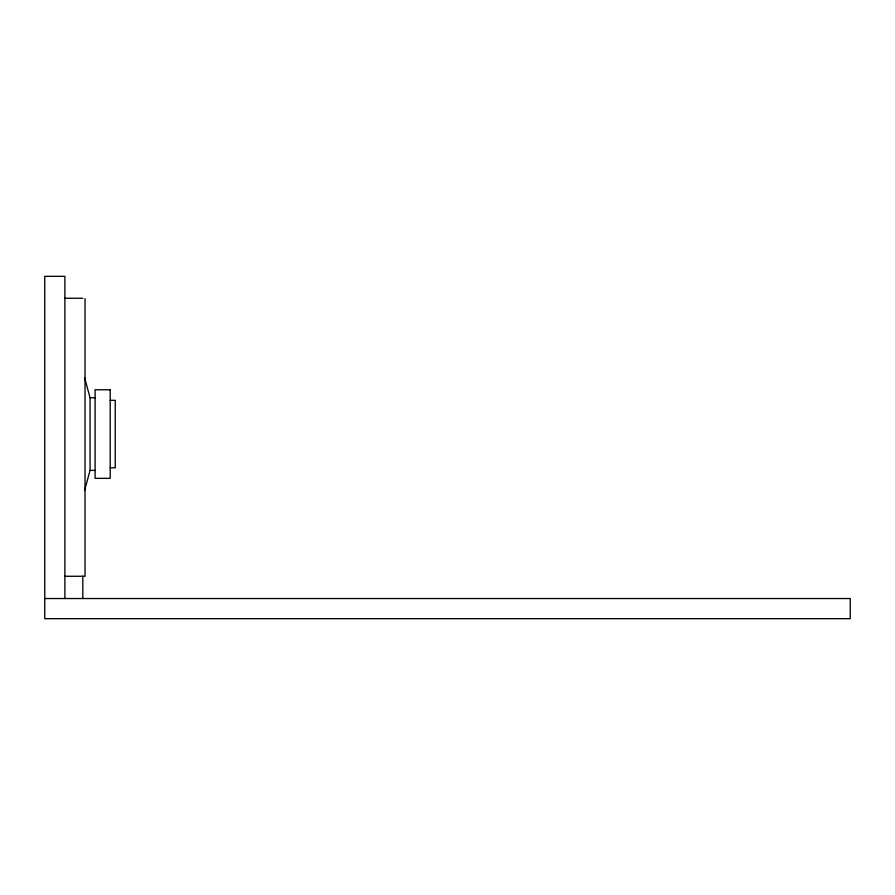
<?xml version="1.0" encoding="UTF-8"?>
<svg xmlns="http://www.w3.org/2000/svg" width="895" height="895" viewBox="0 0 895 895"><rect width="100%" height="100%" fill="white"/><g stroke="black" fill="none" stroke-linecap="round" stroke-linejoin="round"><path stroke-width="1.34" d="M84.566 490.505L90.059 470.39L90.059 397.749L84.566 377.623M64.887 298.259L82.81 298.259M90.059 397.749L95.094 397.749M110.197 400.333L115.231 400.333L115.231 467.794L110.197 467.794M90.059 470.39L95.094 470.39M64.887 576.268L85.025 576.268L85.025 298.594M44.75 598.531L850.25 598.531L850.25 618.669L44.75 618.669L44.75 276.331L64.887 276.331L64.887 598.531M82.81 576.19L82.81 598.531M110.197 389.772L95.094 389.772L95.094 478.355L110.197 478.355L110.197 389.772"/></g></svg>
